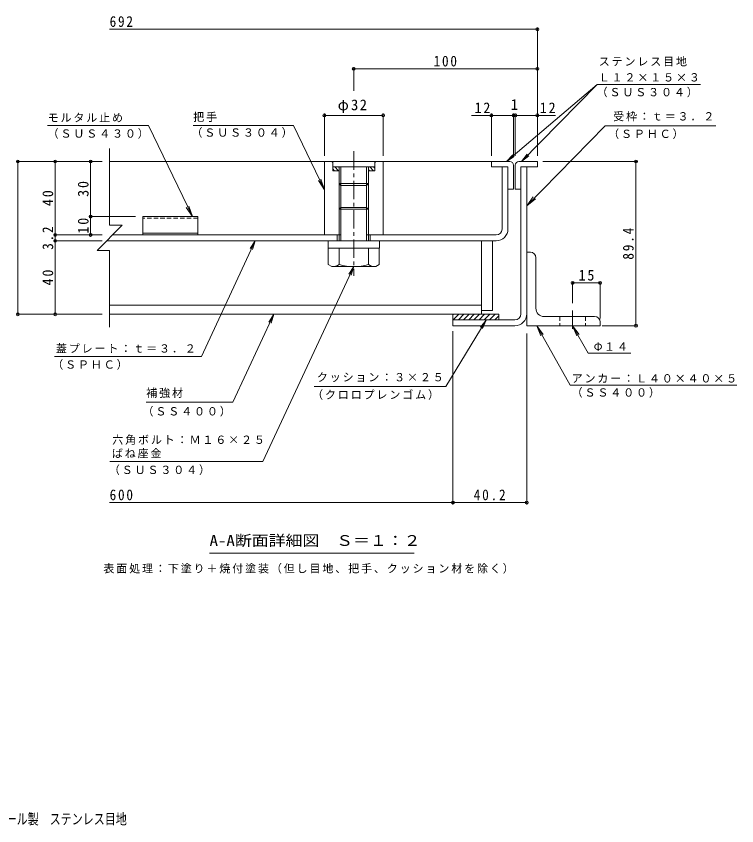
# Model space of a CAD drawing. Units: millimetres on the paper, enlarged 10 times, with parts at other scales. Extents: x -1820 to 1949, y -1353 to 1294.
# Drawn here: x -14 to 1949, y -1305 to 899 of the extents above; entities that cross this region are included whole.
import ezdxf
from ezdxf.enums import TextEntityAlignment as Align

# ---------------------------------------------------------------- set-up
doc = ezdxf.new("R2010")
doc.units = ezdxf.units.MM
doc.header["$LTSCALE"] = 10
doc.header["$PDMODE"] = 32
doc.header["$PDSIZE"] = 8
doc.linetypes.add('CHAIN1', pattern=[8, 5, -1, 1, -1])
doc.linetypes.add('DASHED1', pattern=[1.8, 1.2, -0.6])
for name, color, linetype, lineweight in [('D-1', 2, 'Continuous', 9), ('D-2', 3, 'Continuous', 9), ('D-3', 4, 'Continuous', 9), ('D-4', 7, 'Continuous', 9), ('D-5', 7, 'Continuous', 9), ('D-6', 6, 'Continuous', 5), ('D-7', 4, 'CHAIN1', 9), ('D-8', 5, 'Continuous', 5), ('D-9', 134, 'Continuous', 5), ('D-C', 2, 'Continuous', 9), ('D-E', 3, 'Continuous', 9), ('D-F', 7, 'Continuous', 9), ('F-5_F-5ﾚｲﾔ', 7, 'Continuous', 9)]:
    doc.layers.add(name, color=color, linetype=linetype, lineweight=lineweight)
doc.styles.add('ＭＳ ゴシック', font='')
doc.styles.get('ＭＳ ゴシック').set_extended_font_data('MS Gothic')

msp = doc.modelspace()

# ---------------------------------------------------------------- linework, layer by layer
at = {"layer": 'D-1'}
for p, q in [((1360.69, 88.57), (1360.69, 488.57)), ((1376.69, 88.57), (1376.69, 488.57)), ((1175.69, 72.57), (1175.69, 56.57)), ((1344.69, 72.57), (1175.69, 72.57)), ((1175.69, 56.57), (1344.69, 56.57))]:
    msp.add_line(p, q, dxfattribs=at)
for radius in [16, 32]:
    msp.add_arc((1344.69, 88.57), radius, 270, 0, dxfattribs=at)
at = {"layer": 'D-2'}
for p, q in [((1325.69, 488.57), (1309.69, 488.57)), ((1309.69, 319.57), (1309.69, 488.57)), ((1325.69, 488.57), (1325.69, 319.57)), ((232.69, 287.57), (1293.69, 287.57)), ((865.69, 303.57), (248.69, 303.57)), ((860.69, 303.57), (860.69, 287.57)), ((1293.69, 303.57), (945.69, 303.57)), ((950.69, 303.57), (950.69, 287.57))]:
    msp.add_line(p, q, dxfattribs=at)
for radius in [16, 32]:
    msp.add_arc((1293.69, 319.57), radius, 270, 0, dxfattribs=at)
at = {"layer": 'D-3'}
for p, q in [((1280.69, 503.57), (240.69, 503.57)), ((1280.69, 488.57), (1325.69, 488.57)), ((1325.69, 488.57), (1325.69, 428.57)), ((1340.69, 493.57), (1340.69, 428.57)), ((1345.69, 493.57), (1345.69, 428.57)), ((1355.69, 503.57), (1405.69, 503.57)), ((1360.69, 428.57), (1360.69, 488.57)), ((1325.69, 428.57), (1340.69, 428.57)), ((1360.69, 428.57), (1345.69, 428.57)), ((330.69, 353.57), (330.69, 303.57)), ((480.69, 353.57), (330.69, 353.57)), ((480.69, 308.57), (330.69, 308.57))]:
    msp.add_line(p, q, dxfattribs=at)
at = {"layer": 'D-3', "linetype": 'DASHED1'}
msp.add_line((480.69, 349.24), (330.69, 349.24), dxfattribs=at)
at = {"layer": 'D-3'}
for points in [[(1330.69, 503.57), (1280.69, 503.57), (1280.69, 488.57)], [(1405.69, 503.57), (1405.69, 488.57), (1360.69, 488.57)], [(480.69, 353.57), (480.69, 303.57), (330.69, 303.57)]]:
    msp.add_lwpolyline(points, dxfattribs=at)
for centre, start, end in [((1330.69, 493.57), 0, 90), ((1355.69, 493.57), 90, 180)]:
    msp.add_arc(centre, 10, start, end, dxfattribs=at)
at = {"layer": 'D-4'}
msp.add_line((1070.36, -562.28), (512.86, -562.28), dxfattribs=at)
at = {"layer": 'D-5'}
for p, q in [((1568.55, 712.98), (1321.9, 503.57)), ((1850, 712.98), (1568.55, 712.98)), ((71.7, 601.36), (346.7, 601.36)), ((346.7, 601.36), (465.95, 353.57)), ((741.64, 601.36), (468.38, 601.36)), ((741.64, 601.36), (825.69, 426.72)), ((1891.77, 600.47), (1590.21, 600.47)), ((1321.9, 503.57), (1338.68, 522.1)), ((1321.9, 503.57), (1342.9, 517.12)), ((1362.81, 503.57), (1382.51, 518.96)), ((825.69, 426.72), (809.26, 451.83)), ((825.69, 426.72), (816.32, 455.22)), ((1376.69, 383.14), (1394.74, 407.1)), ((465.95, 353.57), (449.52, 378.67)), ((465.95, 353.57), (456.58, 382.07)), ((637.32, 287.57), (629.8, 263.73)), ((658.22, -313.13), (905.69, 217.57)), ((905.69, 217.57), (892.25, 196.48)), ((905.69, 217.57), (898.17, 193.72)), ((687.9, 87.57), (680.38, 63.73)), ((1266.19, 72.06), (1250.53, 52.57)), ((1403.97, 56.57), (1422, 32.59)), ((1403.97, 56.57), (1415.18, 28.74)), ((1495.28, -105.11), (1403.97, 56.57)), ((1501.69, 56.57), (1512.9, 28.74)), ((1501.69, 56.57), (1519.72, 32.59)), ((1544.02, -18.38), (1501.69, 56.57)), ((1544.02, -18.38), (1660.16, -18.38)), ((490.51, -27.25), (90.85, -27.25)), ((1156.22, -108.86), (798.08, -108.86)), ((1495.28, -105.11), (1949.06, -105.11)), ((576.36, -151.64), (340.34, -151.64)), ((658.22, -313.13), (241.23, -313.13))]:
    msp.add_line(p, q, dxfattribs=at)
for points in [[(1568.55, 712.98), (1362.81, 503.57), (1377.86, 523.54)], [(1590.21, 600.47), (1376.69, 383.14), (1400.32, 401.61)], [(490.51, -27.25), (637.32, 287.57), (623.89, 266.48)], [(576.36, -151.64), (687.9, 87.57), (674.47, 66.48)], [(1156.22, -108.86), (1266.19, 72.06), (1256.11, 49.18)]]:
    msp.add_lwpolyline(points, dxfattribs=at)
at = {"layer": 'D-6'}
for p, q in [((1175.69, 85.96), (1177.3, 87.57)), ((1175.69, 87.57), (1300.69, 87.57)), ((1175.69, 87.57), (1175.69, 72.57)), ((1176.44, 72.57), (1191.44, 87.57)), ((1190.58, 72.57), (1205.58, 87.57)), ((1204.72, 72.57), (1219.72, 87.57)), ((1218.86, 72.57), (1233.86, 87.57)), ((1233.01, 72.57), (1248.01, 87.57)), ((1247.15, 72.57), (1262.15, 87.57)), ((1261.29, 72.57), (1276.29, 87.57)), ((1275.43, 72.57), (1290.43, 87.57)), ((1289.57, 72.57), (1300.69, 83.68)), ((1300.69, 87.57), (1300.69, 72.57))]:
    msp.add_line(p, q, dxfattribs=at)
at = {"layer": 'D-7'}
msp.add_line((1501.69, 97.61), (1501.69, 39.15), dxfattribs=at)
at = {"layer": 'D-8'}
for p, q in [((1253.19, 287.57), (1283.19, 287.57)), ((1253.19, 287.57), (1253.19, 97.57)), ((1283.19, 287.57), (1283.19, 97.57)), ((1253.19, 97.57), (1283.19, 97.57))]:
    msp.add_line(p, q, dxfattribs=at)
at = {"layer": 'D-9'}
for p, q in [((1253.19, 287.57), (232.69, 287.57)), ((1253.19, 87.57), (1253.19, 287.57)), ((836.19, 267.57), (836.19, 223.2)), ((865.69, 223.05), (865.69, 267.57)), ((945.69, 223.05), (945.69, 267.57)), ((975.19, 267.57), (975.19, 223.05)), ((845.73, 217.69), (836.19, 223.2)), ((965.69, 217.57), (975.19, 223.05)), ((965.69, 217.57), (845.94, 217.57)), ((1253.19, 112.57), (240.69, 112.57)), ((1253.19, 87.57), (240.69, 87.57))]:
    msp.add_line(p, q, dxfattribs=at)
for centre, radius, start, end in [((846.98, 252.07), 34.53, 267.86055, 302.81094), ((905.69, 366.17), 148.6, 254.38446, 285.61554), ((964.4, 252.07), 34.53, 237.18906, 272.13945)]:
    msp.add_arc(centre, radius, start, end, dxfattribs=at)
at = {"layer": 'D-C', "linetype": 'CHAIN1'}
msp.add_line((905.69, 531.24), (905.69, 191.94), dxfattribs=at)
at = {"layer": 'D-C'}
for p, q in [((825.69, 503.57), (845.69, 503.57)), ((825.69, 303.57), (825.69, 503.57)), ((848.19, 501.07), (845.69, 503.57)), ((963.19, 503.57), (848.19, 503.57)), ((848.19, 478.57), (848.19, 503.57)), ((963.19, 488.57), (848.19, 488.57)), ((863.69, 478.57), (853.69, 488.57)), ((865.69, 487.18), (864.3, 488.57)), ((865.69, 287.57), (865.69, 488.57)), ((870.69, 287.57), (870.69, 488.57)), ((940.69, 287.57), (940.69, 488.57)), ((945.69, 462.35), (945.69, 488.57)), ((959.15, 478.57), (949.15, 488.57)), ((963.19, 485.14), (959.76, 488.57)), ((965.69, 503.57), (963.19, 501.07)), ((963.19, 478.57), (963.19, 503.57)), ((985.69, 503.57), (965.69, 503.57)), ((985.69, 303.57), (985.69, 503.57)), ((853.09, 478.57), (848.19, 483.47)), ((865.69, 478.57), (848.19, 478.57)), ((948.54, 478.57), (945.69, 481.43)), ((963.19, 478.57), (945.69, 478.57)), ((945.69, 443.57), (865.69, 443.57)), ((945.69, 443.84), (940.69, 438.57)), ((945.69, 287.57), (945.69, 462.35)), ((870.69, 378.57), (865.69, 373.57)), ((940.69, 378.57), (870.69, 378.57)), ((945.69, 373.57), (940.69, 378.57)), ((945.69, 373.57), (865.69, 373.57)), ((825.69, 303.57), (870.69, 303.57)), ((985.69, 303.57), (940.69, 303.57))]:
    msp.add_line(p, q, dxfattribs=at)
at = {"layer": 'D-C', "color": 134, "lineweight": 5}
for p, q in [((835.69, 287.57), (975.69, 287.57)), ((975.69, 287.57), (975.69, 267.57))]:
    msp.add_line(p, q, dxfattribs=at)
at = {"layer": 'D-C'}
msp.add_lwpolyline([(940.69, 438.57), (870.69, 438.57), (865.69, 443.57)], dxfattribs=at)
at = {"layer": 'D-C', "color": 134, "lineweight": 5}
msp.add_lwpolyline([(835.69, 287.57), (835.69, 267.57), (975.69, 267.57)], dxfattribs=at)
at = {"layer": 'D-E'}
for p, q in [((1386.69, 256.57), (1376.69, 256.57)), ((1376.69, 56.57), (1376.69, 256.57)), ((1401.69, 104.07), (1401.69, 241.57)), ((1424.19, 81.57), (1561.69, 81.57)), ((1576.69, 66.57), (1576.69, 56.57)), ((1576.69, 56.57), (1376.69, 56.57))]:
    msp.add_line(p, q, dxfattribs=at)
at = {"layer": 'D-E', "linetype": 'DASHED1'}
for p, q in [((1466.69, 81.57), (1466.69, 56.57)), ((1536.69, 81.57), (1536.69, 56.57))]:
    msp.add_line(p, q, dxfattribs=at)
at = {"layer": 'D-E'}
for centre, radius, start, end in [((1386.69, 241.57), 15, 0, 90), ((1424.19, 104.07), 22.5, 180, 270), ((1561.69, 66.57), 15, 0, 90)]:
    msp.add_arc(centre, radius, start, end, dxfattribs=at)
at = {"layer": 'D-F'}
for p, q in [((1405.69, 863.59), (240.69, 863.59)), ((1405.69, 518.57), (1405.69, 868.59)), ((905.69, 695.86), (905.69, 760.77)), ((1405.69, 755.77), (905.69, 755.77)), ((1405.69, 755.59), (1405.69, 750.77)), ((825.69, 518.57), (825.69, 634.14)), ((985.69, 629.14), (825.69, 629.14)), ((985.69, 518.57), (985.69, 634.14)), ((1340.69, 629.14), (1226.08, 629.14)), ((1280.69, 518.57), (1280.69, 634.14)), ((1340.69, 518.57), (1340.69, 634.14)), ((1345.69, 629.14), (1340.69, 629.14)), ((1345.69, 518.57), (1345.69, 634.14)), ((1454.93, 629.14), (1345.69, 629.14)), ((240.69, 538.57), (240.69, 329.98)), ((-12.39, 503.57), (220.69, 503.57)), ((-9.39, 503.57), (-9.39, 87.57)), ((92.3, 303.57), (92.3, 503.57)), ((188.66, 353.57), (188.66, 503.57)), ((1420.69, 503.57), (1679.38, 503.57)), ((1674.38, 56.57), (1674.38, 503.57)), ((185.66, 353.57), (310.69, 353.57)), ((188.66, 303.57), (188.66, 353.57)), ((89.3, 303.57), (220.69, 303.57)), ((89.3, 287.57), (220.69, 287.57)), ((92.3, 287.57), (92.3, 303.57)), ((92.3, 87.57), (92.3, 287.57)), ((240.69, 261.16), (206.28, 261.16)), ((240.69, 261.16), (240.69, 52.14)), ((1501.69, 176.06), (1501.69, 117.61)), ((1501.69, 173.06), (1576.69, 173.06)), ((1576.69, 176.06), (1576.69, 76.57)), ((-12.39, 87.57), (220.69, 87.57)), ((1679.38, 56.57), (1582.7, 56.57)), ((1175.69, 41.57), (1175.69, -429.91)), ((1376.69, 35.19), (1376.69, -429.91)), ((1175.69, -424.91), (240.69, -424.91)), ((1376.69, -424.91), (1175.69, -424.91))]:
    msp.add_line(p, q, dxfattribs=at)
msp.add_lwpolyline([(240.69, 329.98), (275.09, 329.98), (206.28, 261.16)], dxfattribs=at)
for p in [(1405.69, 863.59), (905.69, 755.77), (1405.69, 755.77), (825.69, 629.14), (985.69, 629.14), (1280.69, 629.14), (1340.69, 629.14), (1345.69, 629.14), (1405.69, 629.14), (-9.39, 503.57), (92.3, 503.57), (188.66, 503.57), (1674.38, 503.57), (188.66, 353.57), (92.3, 303.57), (92.3, 287.57), (188.66, 303.57), (1501.69, 173.06), (1576.69, 173.06), (-9.39, 87.57), (92.3, 87.57), (1674.38, 56.57), (1175.69, -424.91), (1376.69, -424.91)]:
    msp.add_point(p, dxfattribs=at)

# ---------------------------------------------------------------- texts
at = {"layer": 'D-4', "color": 2, "style": 'ＭＳ ゴシック', "width": 1.15}
msp.add_text('A-A断面詳細図\u3000Ｓ＝１：２', height=29.33, dxfattribs=at).set_placement((512.86, -551.65), align=Align.BOTTOM_LEFT)
at = {"layer": 'D-4', "insert": (223.65, -618.41), "char_height": 21.99, "attachment_point": 7, "style": 'ＭＳ ゴシック'}
msp.add_mtext('\\T1.17;表面処理：下塗り＋焼付塗装（但し目地、把手、クッション材を除く）', dxfattribs=at)
at = {"layer": 'D-5', "char_height": 21.99, "attachment_point": 7, "style": 'ＭＳ ゴシック'}
for s, insert in [('\\T1.17;ステンレス目地', (1572.88, 762.3)), ('\\T1.17;Ｌ１２×１５×３', (1572.88, 720.97)), ('\\T1.17;（ＳＵＳ３０４）', (1567.14, 678.13)), ('\\T1.17;受枠：ｔ＝３．２', (1612.16, 612.79)), ('\\T1.17;モルタル止め', (71.7, 610.37)), ('\\T1.17;把手', (468.38, 611.2)), ('\\T1.17;（ＳＵＳ３０４）', (463.44, 568.13)), ('\\T1.17;（ＳＵＳ４３０）', (71.7, 565.46)), ('\\T1.17;（ＳＰＨＣ）', (1598.54, 564.63)), ('\\T1.17;蓋プレート：ｔ＝３．２', (94.36, -18.01)), ('\\T1.17;Φ１４', (1559.21, -12.42)), ('\\T1.17;（ＳＰＨＣ）', (84.32, -63.37)), ('\\T1.17;クッション：３×２５', (805.06, -97.15)), ('\\T1.17;アンカー：Ｌ４０×４０×５', (1499.06, -99.15)), ('\\T1.17;補強材', (340.34, -140.16)), ('\\T1.17;（クロロプレンゴム）', (792.1, -145.42)), ('\\T1.17;（ＳＳ４００）', (1499.06, -139.39)), ('\\T1.17;（ＳＳ４００）', (330.14, -190.68)), ('\\T1.17;六角ボルト：Ｍ１６×２５', (247.76, -267.78)), ('\\T1.17;ばね座金', (246.71, -304.5)), ('\\T1.17;（ＳＵＳ３０４）', (238.45, -350.06))]:
    msp.add_mtext(s, dxfattribs=dict(at, insert=insert))
at = {"layer": 'D-F', "color": 2, "style": 'ＭＳ ゴシック'}
msp.add_text('1', height=29.33, dxfattribs=at).set_placement((1333.19, 635.14), align=Align.BOTTOM_LEFT)
at = {"layer": 'D-F', "color": 2, "char_height": 29.33, "attachment_point": 7, "style": 'ＭＳ ゴシック'}
for s, insert in [('\\T1.27;\\W0.9;692', (240.69, 869.59)), ('\\T1.27;\\W0.9;100', (1123.19, 761.77)), ('\\T1.19;φ32', (861.94, 635.14)), ('\\T1.27;\\W0.95;12', (1234.71, 635.14)), ('\\T1.27;\\W0.95;12', (1412.33, 635.14)), ('\\T1.27;\\W0.95;15', (1517.94, 179.06)), ('\\T1.27;\\W0.9;600', (240.69, -418.91)), ('\\T1.28;\\W0.9;40.2', (1232.44, -418.91))]:
    msp.add_mtext(s, dxfattribs=dict(at, insert=insert))
at = {"layer": 'D-F', "color": 2, "char_height": 29.33, "attachment_point": 7, "rotation": 90, "style": 'ＭＳ ゴシック'}
for s, insert in [('\\T1.27;\\W0.95;30', (183.66, 407.32)), ('\\T1.27;\\W0.95;40', (87.3, 382.32)), ('\\T1.27;\\W0.95;10', (183.66, 307.32)), ('\\T1.27;\\W0.9;3.2', (87.3, 263.07)), ('\\T1.28;\\W0.9;89.4', (1668.38, 236.32)), ('\\T1.27;\\W0.95;40', (87.3, 166.32))]:
    msp.add_mtext(s, dxfattribs=dict(at, insert=insert))
at = {"layer": 'F-5_F-5ﾚｲﾔ', "color": 2, "style": 'ＭＳ ゴシック', "width": 0.75}
msp.add_text('充填用（充填深さ：３０ｍｍ）\u3000屋内用\u3000一般形\u3000スチール製\u3000ステンレス目地', height=29.33, dxfattribs=at).set_placement((-792.72, -1309.74), align=Align.BOTTOM_LEFT)

doc.saveas('drawing.dxf')
